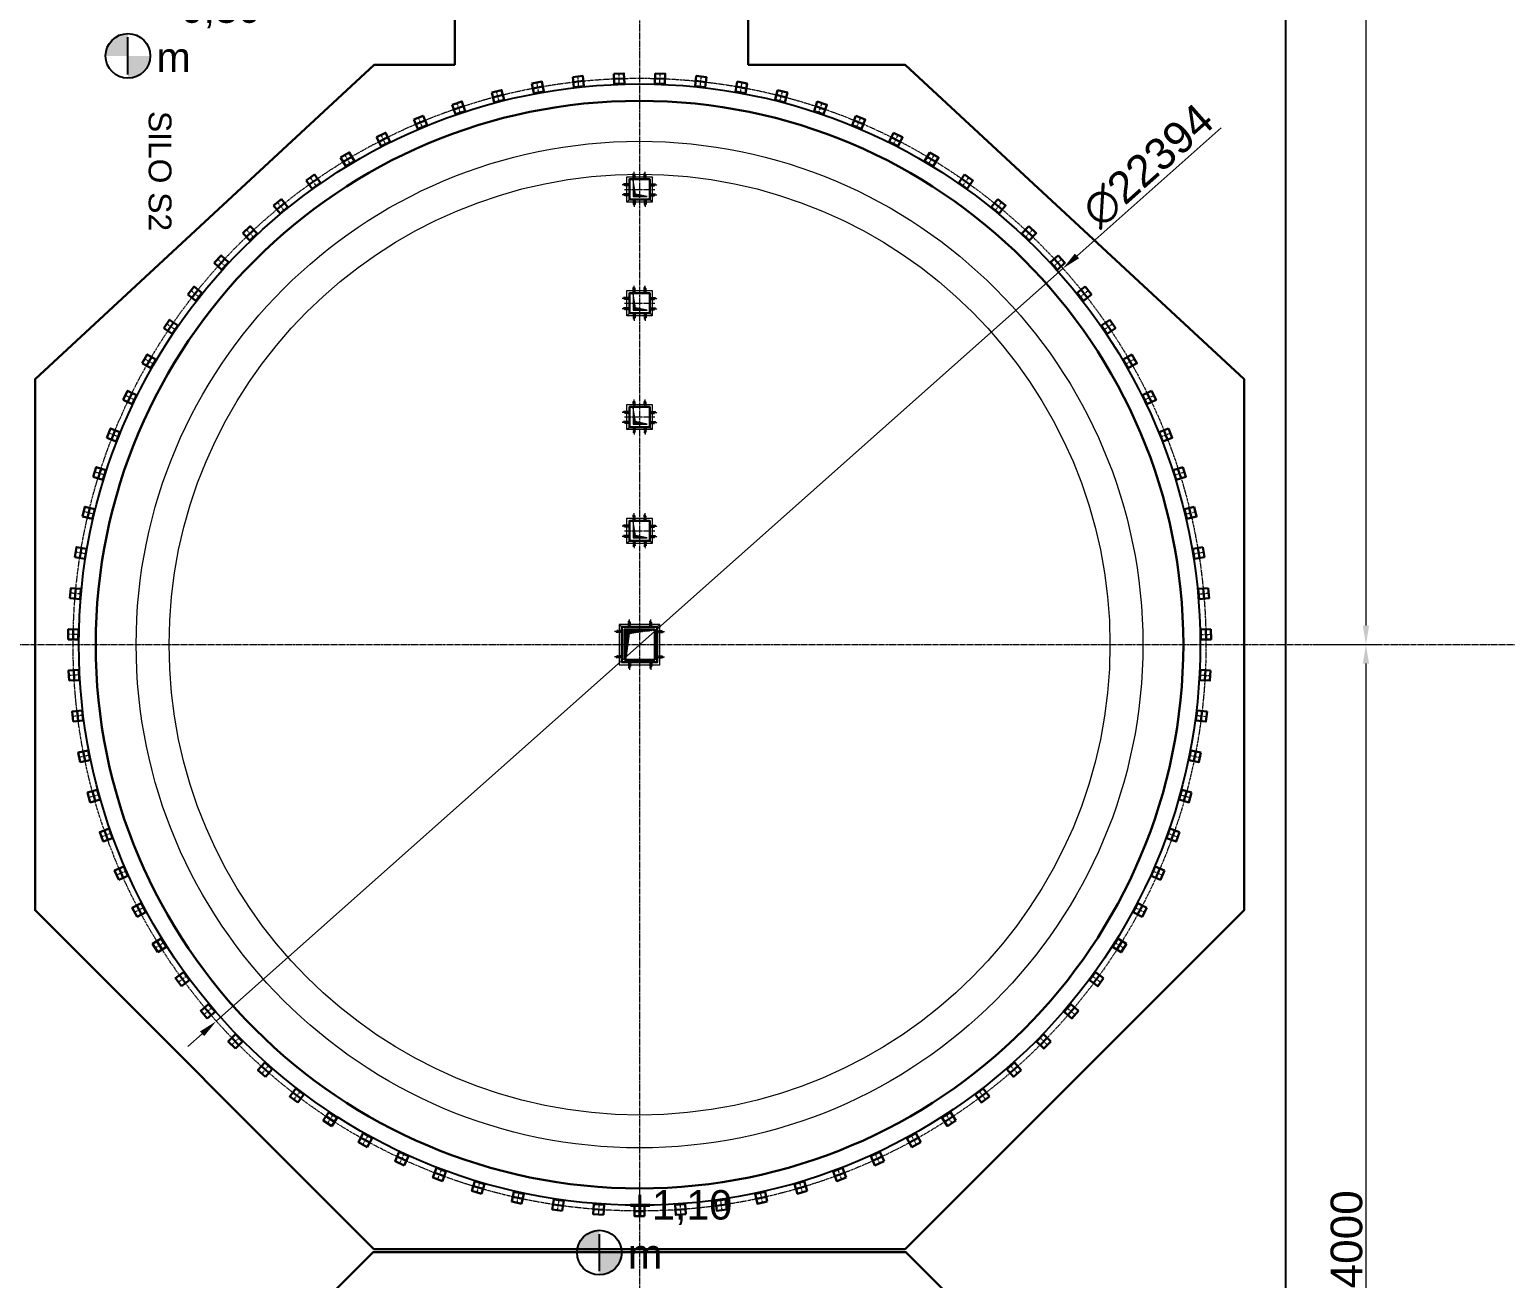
# Model space of a CAD drawing. Header units: millimetres. Extents: x 2640 to 417629, y -244569 to 49807.
# Drawn here: x 117465 to 146642, y -98464 to -73773 of the extents above; entities that cross this region are included whole.
import ezdxf

# ---------------------------------------------------------------- set-up
doc = ezdxf.new("R2010")
doc.units = ezdxf.units.MM
doc.linetypes.add('CENTER', pattern=[50.8, 31.75, -6.35, 6.35, -6.35])
doc.linetypes.add('HIDDEN', pattern=[9.525, 6.35, -3.175])
doc.layers.get('Defpoints').update_dxf_attribs({"lineweight": 9})
for name, color, linetype, lineweight in [('1-Footing', 3, 'Continuous', 30), ('1COM-Dimension-C-M', 140, 'Continuous', 18), ('1GEC-Concrete-C-M', 92, 'Continuous', 20), ('1GEC-Wall-C-M', 4, 'Continuous', 30), ('Axis', 1, 'CENTER', 9), ('COTA', 140, 'Continuous', 18), ('DESSIN', 5, 'Continuous', 5), ('HATCH', 8, 'Continuous', 5), ('Hidden', 4, 'HIDDEN', 9), ('Maillage', 1, 'Continuous', 5), ('Steel Section', 35, 'Continuous', 13)]:
    doc.layers.add(name, color=color, linetype=linetype, lineweight=lineweight)
doc.layers.add('NIVEAU', color=7, linetype='Continuous')
doc.styles.add('ARIAL_BOLD', font='arial.ttf')
doc.styles.add('TT-1-75', font='arial.ttf', dxfattribs={"height": 225})
doc.dimstyles.new('ECHE 250', dxfattribs={"dimscale": 250, "dimtxt": 2.5, "dimasz": 1.5, "dimexe": 1.25, "dimexo": 0.625, "dimgap": 0.25, "dimtad": 1, "dimdec": 0, "dimtxsty": 'ARIAL_BOLD', "dimcen": 2.5, "dimclrd": 4, "dimclre": 4, "dimclrt": 6, "dimadec": 0, "dimazin": 0, "dimtfac": 1, "dimtdec": 0, "dimtmove": 0, "dimatfit": 3, "dimfxl": 1, "dimlwd": 13, "dimlwe": 13, "dimarcsym": 0})

# ---------------------------------------------------------------- blocks, each defined once
blk = doc.blocks.new('cuadrado')
blk.add_line((0, 100), (0, -100))
blk.add_lwpolyline([(-100, -100), (100, -100), (100, 100), (-100, 100)], close=True)
blk = doc.blocks.new('*U79')
at = {"layer": 'Maillage', "linetype": 'CENTER', "lineweight": 0, "ltscale": 1.5}
for p, q in [((-100, 0), (100, 0)), ((0, 100), (0, -100))]:
    blk.add_line(p, q, dxfattribs=at)
at = {"layer": '1GEC-Wall-C-M', "rotation": 180}
blk.add_blockref('cuadrado', (0, 0), dxfattribs=at)
blk = doc.blocks.new('*U80')
at = {"layer": 'DESSIN', "color": 0, "linetype": 'ByBlock', "lineweight": -2, "transparency": 16777216}
for p, rotation in [((1071385, 167379), 99.31034482758304), ((1072187, 167481), 95.17241379310043), ((1072995, 167525), 91.03448275861791), ((1073803, 167510), 86.8965517241353), ((1074608, 167437), 82.75862068965277), ((1070593, 167219), 103.4482758620656), ((1075406, 167306), 78.62068965517017), ((1076192, 167118), 74.48275862068755), ((1069814, 167003), 107.5862068965482), ((1076963, 166874), 70.34482758620494), ((1069052, 166731), 111.7241379310308), ((1077714, 166575), 66.20689655172242), ((1068313, 166405), 115.8620689655134), ((1078442, 166222), 62.06896551723987), ((1067598, 166026), 119.9999999999961), ((1066913, 165597), 124.137931034479), ((1079142, 165818), 57.93103448275718), ((1079811, 165364), 53.7931034482744), ((1066261, 165120), 128.2758620689617), ((1080446, 164863), 49.65517241379171), ((1065645, 164596), 132.4137931034444), ((1081042, 164318), 45.51724137930901), ((1065068, 164030), 136.551724137927), ((1081598, 163731), 41.37931034482649), ((1064533, 163423), 140.6896551724095), ((1082111, 163106), 37.24137931034377), ((1064044, 162779), 144.8275862068922), ((1082576, 162445), 33.103448275861), ((1063603, 162102), 148.9655172413747), ((1082993, 161752), 28.96551724137829), ((1063211, 161395), 153.1034482758574), ((1083359, 161031), 24.82758620689567), ((1062872, 160661), 157.24137931034), ((1083672, 160285), 20.68965517241306), ((1062586, 159905), 161.3793103448226), ((1083930, 159519), 16.55172413793043), ((1062356, 159130), 165.5172413793052), ((1084132, 158736), 12.41379310344793), ((1062182, 158340), 169.6551724137878), ((1084277, 157941), 8.27586206896533), ((1062065, 157540), 173.7931034482705), ((1084365, 157137), 4.1379310344827), ((1062007, 156734), 177.9310344827531), ((1062007, 155925), 182.0689655172358), ((1084365, 155521), 355.8620689655078), ((1062065, 155119), 186.2068965517186), ((1084277, 154718), 351.7241379310252), ((1062182, 154319), 190.3448275862013), ((1084132, 153922), 347.5862068965425), ((1062356, 153529), 194.4827586206839), ((1083930, 153140), 343.4482758620598), ((1062586, 152754), 198.6206896551666), ((1083672, 152373), 339.3103448275773), ((1062872, 151998), 202.7586206896495), ((1083359, 151628), 335.1724137930946), ((1063211, 151264), 206.8965517241321), ((1082993, 150907), 331.0344827586121), ((1063603, 150557), 211.0344827586148), ((1082576, 150214), 326.8965517241293), ((1064044, 149880), 215.1724137930973), ((1082111, 149553), 322.7586206896468), ((1064533, 149236), 219.3103448275799), ((1081598, 148928), 318.6206896551641), ((1065068, 148629), 223.4482758620625), ((1081042, 148341), 314.4827586206814), ((1065645, 148063), 227.5862068965452), ((1080446, 147796), 310.344827586199), ((1066261, 147539), 231.7241379310279), ((1079811, 147295), 306.2068965517164), ((1066913, 147062), 235.8620689655107), ((1067598, 146633), 239.9999999999934), ((1079142, 146841), 302.0689655172338), ((1078442, 146437), 297.9310344827509), ((1068313, 146254), 244.1379310344761), ((1077714, 146084), 293.7931034482684), ((1069052, 145928), 248.2758620689586), ((1076963, 145785), 289.6551724137857), ((1069814, 145656), 252.4137931034414), ((1076192, 145541), 285.5172413793028), ((1070593, 145439), 256.551724137924), ((1071385, 145280), 260.6896551724068), ((1074608, 145222), 277.2413793103375), ((1075406, 145353), 281.3793103448202), ((1072187, 145178), 264.8275862068895), ((1072995, 145134), 268.9655172413721), ((1073803, 145149), 273.1034482758549)]:
    blk.add_blockref('*U79', p, dxfattribs=dict(at, rotation=rotation))
blk.add_blockref('*U79', (1084394, 156329), dxfattribs=at)
blk = doc.blocks.new('A$C16EC08FB')
at = {"layer": 'Axis', "ltscale": 0.2}
blk.add_line((0, -45), (0, 96), dxfattribs=at)
at = {"layer": 'Hidden', "ltscale": 0.25}
for p, q in [((-20, -45), (-20, 47)), ((-20, 47), (0, 47)), ((-20, 37), (0, 37)), ((-20, 31), (20, 31)), ((0, 31), (0, 65)), ((0, 65), (20, 65)), ((0, 62), (20, 62)), ((20, -45), (20, 65))]:
    blk.add_line(p, q, dxfattribs=at)
blk = doc.blocks.new('A$C3AE8779B')
at = {"layer": 'HATCH', "lineweight": 0}
h = blk.add_hatch(dxfattribs=at)
h.set_pattern_fill('DOTS', color=256, scale=200)
h.set_pattern_definition([(0, (-1009830.216, -163579.804), (6.25, 12.5), [0, -12.5])])
h.paths.add_polyline_path([(60, 654), (133, 148), (669, 75), (60, 75)])
at = {"layer": '1GEC-Concrete-C-M', "lineweight": 13}
blk.add_line((0, 0), (700, 0), dxfattribs=at)
at = {"layer": 'COTA', "lineweight": 13}
blk.add_lwpolyline([(0, 700), (700, 700), (700, 0), (0, 0)], close=True, dxfattribs=at)
at = {"layer": 'HATCH', "lineweight": 0}
blk.add_lwpolyline([(60, 654), (133, 148), (669, 75), (60, 75)], close=True, dxfattribs=at)
at = {"layer": 'Hidden', "lineweight": 13, "ltscale": 0.5}
blk.add_lwpolyline([(-5, -5), (705, -5), (705, 705), (-5, 705)], close=True, dxfattribs=at)
at = {"layer": 'Steel Section', "lineweight": 13}
for p, q in [((0, 700), (-50, 750)), ((-50, -50), (0, 0))]:
    blk.add_line(p, q, dxfattribs=at)
for points in [[(-50, -50), (750, -50), (750, 750), (-50, 750)], [(0, 0), (700, 0), (700, 700), (0, 700)]]:
    blk.add_lwpolyline(points, close=True, dxfattribs=at)
at = {"layer": '1COM-Dimension-C-M', "lineweight": 13, "xscale": -1}
for p, rotation in [((-50, 574), 90), ((90, -50), 180), ((590, -50), 180)]:
    blk.add_blockref('A$C16EC08FB', p, dxfattribs=dict(at, rotation=rotation))
at = {"layer": '1COM-Dimension-C-M', "lineweight": 13}
for p in [(90, 750), (590, 750)]:
    blk.add_blockref('A$C16EC08FB', p, dxfattribs=at)
at = {"layer": '1COM-Dimension-C-M', "lineweight": 13, "rotation": 270}
for p in [(750, 574), (750, 152)]:
    blk.add_blockref('A$C16EC08FB', p, dxfattribs=at)
at = {"layer": '1COM-Dimension-C-M', "lineweight": 0, "xscale": -1, "rotation": 90}
blk.add_blockref('A$C16EC08FB', (-50, 152), dxfattribs=at)
blk = doc.blocks.new('A$C21FA10A6')
at = {"layer": 'HATCH', "lineweight": 0}
h = blk.add_hatch(dxfattribs=at)
h.set_pattern_fill('DOTS', color=256, scale=200)
h.set_pattern_definition([(0, (-1009880.216, -163629.804), (6.25, 12.5), [0, -12.5])])
h.paths.add_polyline_path([(60, 349), (108, 116), (375, 75), (60, 75)])
at = {"layer": '1GEC-Concrete-C-M', "lineweight": 13}
blk.add_line((0, 0), (400, 0), dxfattribs=at)
at = {"layer": 'COTA', "lineweight": 13}
blk.add_lwpolyline([(0, 400), (400, 400), (400, 0), (0, 0)], close=True, dxfattribs=at)
blk.add_lwpolyline([(0, 400), (400, 400), (400, 0), (0, 0)], close=True, dxfattribs=at)
at = {"layer": 'HATCH', "lineweight": 0}
blk.add_lwpolyline([(60, 349), (108, 116), (375, 75), (60, 75)], close=True, dxfattribs=at)
at = {"layer": 'Hidden', "lineweight": 13, "ltscale": 0.5}
blk.add_lwpolyline([(-5, -5), (405, -5), (405, 405), (-5, 405)], close=True, dxfattribs=at)
at = {"layer": 'Steel Section', "lineweight": 13}
for p, q in [((0, 400), (-50, 450)), ((-50, -50), (0, 0))]:
    blk.add_line(p, q, dxfattribs=at)
for points in [[(-50, -50), (450, -50), (450, 450), (-50, 450)], [(0, 0), (400, 0), (400, 400), (0, 400)]]:
    blk.add_lwpolyline(points, close=True, dxfattribs=at)
at = {"layer": '1COM-Dimension-C-M', "lineweight": 13, "xscale": -1}
for p, rotation in [((-50, 311), 90), ((-50, 95), 90), ((90, -50), 180), ((290, -50), 180)]:
    blk.add_blockref('A$C16EC08FB', p, dxfattribs=dict(at, rotation=rotation))
at = {"layer": '1COM-Dimension-C-M', "lineweight": 13}
for p in [(90, 450), (290, 450)]:
    blk.add_blockref('A$C16EC08FB', p, dxfattribs=at)
at = {"layer": '1COM-Dimension-C-M', "lineweight": 13, "rotation": 270}
for p in [(450, 311), (450, 95)]:
    blk.add_blockref('A$C16EC08FB', p, dxfattribs=at)
blk = doc.blocks.new('ssdd')
blk.add_circle((2187109, -101484, 0), 11084)
at = {"layer": '1-Footing', "ltscale": 1.5, "elevation": 0}
for points in [[(2175649, -105134), (2175649, -106730), (2181859, -113434), (2192359, -113434), (2199059, -106734), (2199059, -96234), (2192359, -89534), (2181859, -89534), (2175649, -96230), (2175649, -99334)], [(2171819, -99334), (2175649, -99334)], [(2175649, -105134), (2171819, -105134)]]:
    blk.add_lwpolyline(points, dxfattribs=at)
blk.add_lwpolyline([(2216375, -89494), (2205842, -89494), (2199119, -96217), (2199119, -106750), (2205842, -113474), (2216375, -113474), (2223099, -106750), (2223099, -96217)], close=True, dxfattribs=at)
at = {"layer": '1-Footing', "ltscale": 1.5}
blk.add_circle((2187109, -101484, 0), 10750, dxfattribs=at)
at = {"layer": '1-Footing', "lineweight": 15, "ltscale": 1.5}
for radius in [9950, 9300]:
    blk.add_circle((2187109, -101484, 0), radius, dxfattribs=at)
at = {"layer": '1GEC-Wall-C-M', "elevation": 0}
for points in [[(2187459, -101834), (2186759, -101834), (2186759, -101134), (2187459, -101134)], [(2187409, -101784), (2186809, -101784), (2186809, -101184), (2187409, -101184)], [(2177909, -101683), (2178309, -101683), (2178309, -101283), (2177909, -101283)], [(2180159, -101683), (2180559, -101683), (2180559, -101283), (2180159, -101283)], [(2182409, -101683), (2182809, -101683), (2182809, -101283), (2182409, -101283)], [(2184659, -101683), (2185059, -101683), (2185059, -101283), (2184659, -101283)]]:
    blk.add_lwpolyline(points, close=True, dxfattribs=at)
at = {"layer": 'Maillage', "linetype": 'CENTER', "lineweight": 0, "ltscale": 1.5}
for p, q in [((2187109, -120308, 0), (2187109, -75806)), ((2178109, -101783, 0), (2178109, -101183, 0)), ((2180359, -101783, 0), (2180359, -101183, 0)), ((2182609, -101783, 0), (2182609, -101183, 0)), ((2184859, -101783, 0), (2184859, -101183, 0)), ((2144227, -101484), (2248649, -101484))]:
    blk.add_line(p, q, dxfattribs=at)
blk.add_circle((2187109, -101484), 11197, dxfattribs=at)
at = {"layer": 'DESSIN'}
for name, p in [('*U80', (1113912, -257813)), ('A$C3AE8779B', (2186759, -101834, 0))]:
    blk.add_blockref(name, p, dxfattribs=at)
at = {"layer": 'DESSIN', "xscale": -1, "rotation": 359.9999999999888}
for p in [(2178309, -101683, 0), (2180559, -101683, 0), (2182809, -101683, 0)]:
    blk.add_blockref('A$C21FA10A6', p, dxfattribs=at)
at = {"layer": 'DESSIN', "lineweight": 0, "xscale": -1, "rotation": 359.9999999999888}
blk.add_blockref('A$C21FA10A6', (2185059, -101683, 0), dxfattribs=at)
at = {"color": 6, "insert": (2177747, -110965, -1241), "char_height": 450, "attachment_point": 5, "style": 'TT-1-75'}
blk.add_mtext('{\\C32;SILO S2}', dxfattribs=at)
blk = doc.blocks.new('*D32')
at = {"color": 4, "lineweight": 13, "transparency": 16777216}
for p, q in [((141021, -75715), (138172, -78249)), ((121156, -93378), (137892, -78498)), ((120876, -93627), (120596, -93876))]:
    blk.add_line(p, q, dxfattribs=at)
at = {"color": 4, "transparency": 16777216}
for points in [[(138130, -78202), (138213, -78295), (137892, -78498)], [(120835, -93581), (120918, -93674), (121156, -93378)]]:
    blk.add_solid(points, dxfattribs=at)
at = {"layer": 'Defpoints', "color": 0, "transparency": 16777216}
for p in [(137892, -78498), (121156, -93378)]:
    blk.add_point(p, dxfattribs=at)
at = {"color": 6, "transparency": 16777216, "insert": (139577, -76465), "char_height": 625, "attachment_point": 5, "rotation": 41.6423, "style": 'ARIAL_BOLD'}
blk.add_mtext('∅22394', dxfattribs=at)
blk = doc.blocks.new('*D28')
at = {"color": 4, "lineweight": 13, "transparency": 16777216}
for p, q in [((142858, -58693), (144196, -58693)), ((143883, -59068), (143883, -85558)), ((142858, -85933), (144196, -85933))]:
    blk.add_line(p, q, dxfattribs=at)
at = {"color": 4, "transparency": 16777216}
for points in [[(143821, -59068), (143946, -59068), (143883, -58693)], [(143821, -85558), (143946, -85558), (143883, -85933)]]:
    blk.add_solid(points, dxfattribs=at)
at = {"layer": 'Defpoints', "color": 0, "transparency": 16777216}
for p in [(142702, -58693, 0), (142702, -85933, 0), (143883, -85933)]:
    blk.add_point(p, dxfattribs=at)
at = {"color": 6, "transparency": 16777216, "insert": (143502, -72313), "char_height": 625, "attachment_point": 5, "rotation": 90, "style": 'ARIAL_BOLD'}
blk.add_mtext('27240', dxfattribs=at)
blk = doc.blocks.new('*D29')
at = {"color": 4, "lineweight": 13, "transparency": 16777216}
for p, q in [((142858, -85933), (144196, -85933)), ((143883, -86308), (143883, -109558)), ((142858, -109933), (144196, -109933))]:
    blk.add_line(p, q, dxfattribs=at)
at = {"color": 4, "transparency": 16777216}
for points in [[(143821, -86308), (143946, -86308), (143883, -85933)], [(143821, -109558), (143946, -109558), (143883, -109933)]]:
    blk.add_solid(points, dxfattribs=at)
at = {"layer": 'Defpoints', "color": 0, "transparency": 16777216}
for p in [(142702, -85933, 0), (142702, -109933, 0), (143883, -109933)]:
    blk.add_point(p, dxfattribs=at)
at = {"color": 6, "transparency": 16777216, "insert": (143502, -97933), "char_height": 625, "attachment_point": 5, "rotation": 90, "style": 'ARIAL_BOLD'}
blk.add_mtext('24000', dxfattribs=at)

msp = doc.modelspace()

# ---------------------------------------------------------------- hatches: boundary and pattern name
h = msp.add_hatch(color=4)
h.dxf.hatch_style = 1
h.set_gradient(color1=(76, 0, 0), color2=(76, 0, 0), tint=1)
h.paths.add_polyline_path([(118968.578, -74294.12696), (119409.68771, -74294.25256), (119409.8133, -73853.14286, 0.4142135624)])
h.paths.add_polyline_path([(119409.56211, -74735.36226, 0.4142135624), (119850.79741, -74294.37815), (119409.68771, -74294.25256)])
h = msp.add_hatch(color=4)
h.dxf.hatch_style = 1
h.set_gradient(color1=(76, 0, 0), color2=(76, 0, 0), tint=1)
h.paths.add_polyline_path([(128288.43253, -97952.57574), (128729.54224, -97952.70134), (128729.66783, -97511.59163, 0.4142135624)])
h.paths.add_polyline_path([(128729.41664, -98393.81104, 0.4142135624), (129170.65194, -97952.82693), (128729.54224, -97952.70134)])
at = {"layer": 'NIVEAU'}
h = msp.add_hatch(color=256, dxfattribs=at)
h.dxf.hatch_style = 1
h.set_gradient(color1=(76, 0, 0), color2=(76, 0, 0), tint=1)
h.paths.add_polyline_path([(118968.578, -74294.12696), (119409.68771, -74294.25256), (119409.8133, -73853.14286, 0.4142135624)])
h.paths.add_polyline_path([(119409.56211, -74735.36226, 0.4142135624), (119850.79741, -74294.37815), (119409.68771, -74294.25256)])
h = msp.add_hatch(color=256, dxfattribs=at)
h.dxf.hatch_style = 1
h.set_gradient(color1=(76, 0, 0), color2=(76, 0, 0), tint=1)
h.paths.add_polyline_path([(128288.43253, -97952.57574), (128729.54224, -97952.70134), (128729.66783, -97511.59163, 0.4142135624)])
h.paths.add_polyline_path([(128729.41664, -98393.81104, 0.4142135624), (129170.65194, -97952.82693), (128729.54224, -97952.70134)])

# ---------------------------------------------------------------- linework, layer by layer
at = {"color": 4}
for p, q in [((119409.58304, -74661.84398), (119409.79237, -73926.66114)), ((128729.43757, -98320.29276), (128729.6469, -97585.10992))]:
    msp.add_line(p, q, dxfattribs=at)
at = {"color": 36, "elevation": 0}
msp.add_lwpolyline([(117176.30963, -54310.53576), (117174.28251, -137932.64948, 0.4142206625), (127174.28251, -147932.8919), (132297.08139, -147932.8919, 0.4142135624), (142297.08139, -137932.8919), (142297.08139, -54310.77817, 0.4142135624), (132297.08139, -44310.77817), (127176.30963, -44310.77817, 0.4142064623)], format="xyb", close=True, dxfattribs=at)
at = {"color": 4}
for centre in [(119409.68771, -74294.25256), (128729.54224, -97952.70134)]:
    msp.add_circle(centre, 441.10972, dxfattribs=at)
at = {"layer": 'NIVEAU'}
for p, q in [((119409.58304, -74661.84398), (119409.79237, -73926.66114)), ((128729.43757, -98320.29276), (128729.6469, -97585.10992))]:
    msp.add_line(p, q, dxfattribs=at)
for centre in [(119409.68771, -74294.25256), (128729.54224, -97952.70134)]:
    msp.add_circle(centre, 441.10972, dxfattribs=at)

# ---------------------------------------------------------------- block references
at = {"rotation": 270.0000000000001}
msp.add_blockref('ssdd', (231007.77841, 2101175.93098), dxfattribs=at)

# ---------------------------------------------------------------- texts
at = {"layer": 'NIVEAU', "color": 6, "char_height": 583.2, "width": 48.6, "attachment_point": 7, "rotation": 359.983686406, "style": 'ARIAL_BOLD'}
for s, insert in [('+0,30 m', (119974.25968, -74612.90942)), ('+1,10 m', (129294.11421, -98271.35819))]:
    msp.add_mtext(s, dxfattribs=dict(at, insert=insert))

# ---------------------------------------------------------------- dimensions: what is measured, and where the dimension line sits
for base, p1, p2, picture, middle in [((143883.19751, -85932.8919), (142702.05578, -58692.8919, 0), (142702.05578, -85932.8919, 0), '*D28', (143501.5894, -72312.8919)), ((143883.19751, -109932.86909), (142702.05578, -85932.8919, 0), (142702.05578, -109932.86909, 0), '*D29', (143501.5894, -97932.88049))]:
    dim = msp.add_linear_dim(base=base, p1=p1, p2=p2, angle=90, dimstyle='ECHE 250')
    dim.commit()
    dim.dimension.update_dxf_attribs({"geometry": picture, "text_midpoint": middle})
dim = msp.add_diameter_dim_2p(p1=(121156.33768, -93378.05906), p2=(137891.5367, -78497.72473), dimstyle='ECHE 250')
dim.commit()
dim.dimension.update_dxf_attribs({"geometry": '*D32', "text_midpoint": (139842.36091, -76763.12232), "dimtype": 163})

doc.saveas('drawing.dxf')
